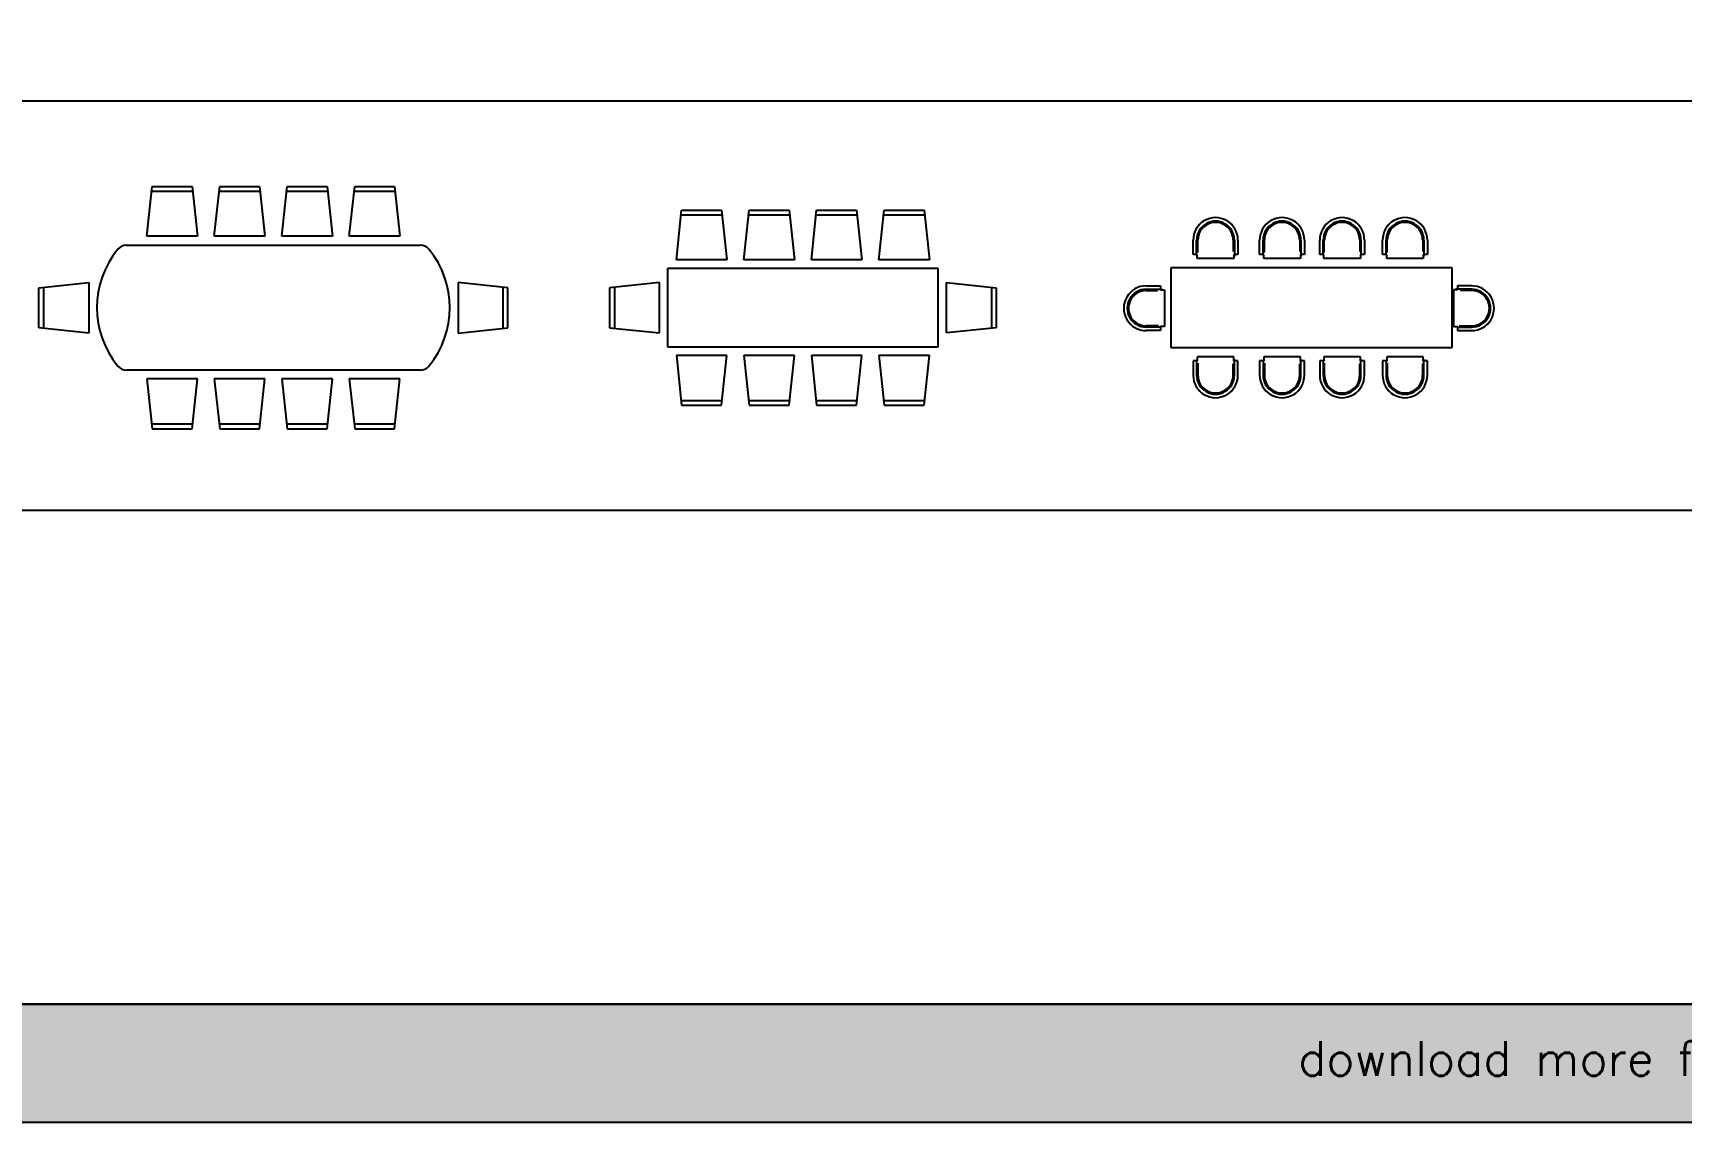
# Model space of a CAD drawing. Header units: inches. Extents: x 38074 to 101214, y 18833 to 57379.
# Drawn here: x 75419 to 90069, y 18833 to 28514 of the extents above; entities that cross this region are included whole.
import ezdxf

# ---------------------------------------------------------------- set-up
doc = ezdxf.new("R2010")
doc.units = ezdxf.units.IN
doc.layers.add('www.cad-blocks.net', color=7, linetype='Continuous')
doc.styles.get("Standard").update_dxf_attribs({"font": 'arial.ttf'})

# ---------------------------------------------------------------- blocks, each defined once
blk = doc.blocks.new('A$C5E814E7E')
for p, q in [((0.593, 1.293), (0.64, 1.736)), ((0.636, 1.693), (1, 1.693)), ((0.64, 1.736), (0.995, 1.736)), ((0.995, 1.736), (1.043, 1.293)), ((1.193, 1.293), (1.24, 1.736)), ((1.236, 1.693), (1.6, 1.693)), ((1.24, 1.736), (1.595, 1.736)), ((1.595, 1.736), (1.643, 1.293)), ((1.793, 1.293), (1.84, 1.736)), ((1.836, 1.693), (2.2, 1.693)), ((1.84, 1.736), (2.195, 1.736)), ((2.195, 1.736), (2.243, 1.293)), ((2.393, 1.293), (2.44, 1.736)), ((2.436, 1.693), (2.8, 1.693)), ((2.44, 1.736), (2.795, 1.736)), ((2.795, 1.736), (2.843, 1.293)), ((0.518, 1.218), (2.918, 1.218)), ((0.518, 0.518), (0.518, 1.218)), ((1.043, 1.293), (0.593, 1.293)), ((1.643, 1.293), (1.193, 1.293)), ((2.243, 1.293), (1.793, 1.293)), ((2.843, 1.293), (2.393, 1.293)), ((2.918, 1.218), (2.918, 0.518)), ((0.443, 1.093), (0, 1.045)), ((0, 1.045), (0, 0.69)), ((0.043, 1.05), (0.043, 0.686)), ((0.443, 0.643), (0.443, 1.093)), ((2.993, 1.093), (3.436, 1.045)), ((2.993, 0.643), (2.993, 1.093)), ((3.393, 1.05), (3.393, 0.686)), ((3.436, 1.045), (3.436, 0.69)), ((0, 0.69), (0.443, 0.643)), ((3.436, 0.69), (2.993, 0.643)), ((2.918, 0.518), (0.518, 0.518)), ((0.593, 0.443), (0.64, 0)), ((1.043, 0.443), (0.593, 0.443)), ((0.995, 0), (1.043, 0.443)), ((1.193, 0.443), (1.24, 0)), ((1.643, 0.443), (1.193, 0.443)), ((1.595, 0), (1.643, 0.443)), ((2.243, 0.443), (1.793, 0.443)), ((1.793, 0.443), (1.84, 0)), ((2.195, 0), (2.243, 0.443)), ((2.393, 0.443), (2.44, 0)), ((2.843, 0.443), (2.393, 0.443)), ((2.795, 0), (2.843, 0.443)), ((0.636, 0.043), (1, 0.043)), ((1.236, 0.043), (1.6, 0.043)), ((1.836, 0.043), (2.2, 0.043)), ((2.436, 0.043), (2.8, 0.043)), ((0.64, 0), (0.995, 0)), ((1.24, 0), (1.595, 0)), ((1.84, 0), (2.195, 0)), ((2.44, 0), (2.795, 0))]:
    blk.add_line(p, q)
blk = doc.blocks.new('A$C113D154D')
for p, q in [((0.96, 1.712), (1.008, 2.155)), ((1.003, 2.112), (1.367, 2.112)), ((1.008, 2.155), (1.362, 2.155)), ((1.362, 2.155), (1.41, 1.712)), ((1.56, 1.712), (1.608, 2.155)), ((1.603, 2.112), (1.967, 2.112)), ((1.608, 2.155), (1.962, 2.155)), ((1.962, 2.155), (2.01, 1.712)), ((2.16, 1.712), (2.208, 2.155)), ((2.203, 2.112), (2.567, 2.112)), ((2.208, 2.155), (2.562, 2.155)), ((2.562, 2.155), (2.61, 1.712)), ((2.76, 1.712), (2.808, 2.155)), ((2.803, 2.112), (3.167, 2.112)), ((2.808, 2.155), (3.162, 2.155)), ((3.162, 2.155), (3.21, 1.712)), ((0.78, 1.633), (3.39, 1.633)), ((1.41, 1.712), (0.96, 1.712)), ((2.01, 1.712), (1.56, 1.712)), ((2.61, 1.712), (2.16, 1.712)), ((3.21, 1.712), (2.76, 1.712)), ((0, 1.252), (0.443, 1.3)), ((0, 0.897), (0, 1.252)), ((0.043, 0.893), (0.043, 1.257)), ((0.443, 1.3), (0.443, 0.85)), ((3.727, 1.3), (3.727, 0.85)), ((4.17, 1.252), (3.727, 1.3)), ((4.127, 0.893), (4.127, 1.257)), ((4.17, 0.897), (4.17, 1.252)), ((0.443, 0.85), (0, 0.897)), ((3.727, 0.85), (4.17, 0.897)), ((3.39, 0.521), (0.78, 0.521)), ((1.41, 0.443), (0.96, 0.443)), ((0.96, 0.443), (1.008, 0)), ((1.362, 0), (1.41, 0.443)), ((2.01, 0.443), (1.56, 0.443)), ((1.56, 0.443), (1.608, 0)), ((1.962, 0), (2.01, 0.443)), ((2.61, 0.443), (2.16, 0.443)), ((2.16, 0.443), (2.208, 0)), ((2.562, 0), (2.61, 0.443)), ((3.21, 0.443), (2.76, 0.443)), ((2.76, 0.443), (2.808, 0)), ((3.162, 0), (3.21, 0.443)), ((1.003, 0.043), (1.367, 0.043)), ((1.008, 0), (1.362, 0)), ((1.603, 0.043), (1.967, 0.043)), ((1.608, 0), (1.962, 0)), ((2.203, 0.043), (2.567, 0.043)), ((2.208, 0), (2.562, 0)), ((2.803, 0.043), (3.167, 0.043)), ((2.808, 0), (3.162, 0))]:
    blk.add_line(p, q)
for centre, radius, start, end in [((0.78, 1.533), 0.1, 90, 140.3976), ((3.39, 1.533), 0.1, 39.6024, 90), ((1.331, 1.077), 0.815, 140.3976, 219.6024), ((2.839, 1.077), 0.815, 320.3976, 39.6024), ((0.78, 0.621), 0.1, 219.6024, 270), ((3.39, 0.621), 0.1, 270, 320.3976)]:
    blk.add_arc(centre, radius, start, end)
blk = doc.blocks.new('A$C47F5019F')
for p, q in [((0.617, 1.274), (0.617, 1.401)), ((0.647, 1.268), (0.647, 1.401)), ((0.658, 1.291), (0.658, 1.401)), ((0.973, 1.401), (0.973, 1.299)), ((0.984, 1.401), (0.984, 1.259)), ((1.014, 1.401), (1.014, 1.274)), ((1.208, 1.274), (1.208, 1.401)), ((1.239, 1.268), (1.239, 1.401)), ((1.25, 1.291), (1.25, 1.401)), ((1.564, 1.401), (1.564, 1.299)), ((1.575, 1.401), (1.575, 1.259)), ((1.606, 1.401), (1.606, 1.274)), ((1.742, 1.274), (1.742, 1.401)), ((1.773, 1.268), (1.773, 1.401)), ((1.783, 1.291), (1.783, 1.401)), ((2.098, 1.401), (2.098, 1.299)), ((2.109, 1.401), (2.109, 1.259)), ((2.14, 1.401), (2.14, 1.274)), ((2.301, 1.274), (2.301, 1.401)), ((2.332, 1.268), (2.332, 1.401)), ((2.343, 1.291), (2.343, 1.401)), ((2.658, 1.401), (2.658, 1.299)), ((2.668, 1.401), (2.668, 1.259)), ((2.699, 1.401), (2.699, 1.274)), ((0.653, 1.274), (0.617, 1.274)), ((0.653, 1.238), (0.653, 1.274)), ((0.978, 1.238), (0.653, 1.238)), ((1.014, 1.274), (0.978, 1.274)), ((0.978, 1.274), (0.978, 1.238)), ((1.244, 1.274), (1.208, 1.274)), ((1.244, 1.238), (1.244, 1.274)), ((1.57, 1.238), (1.244, 1.238)), ((1.606, 1.274), (1.57, 1.274)), ((1.57, 1.274), (1.57, 1.238)), ((1.778, 1.274), (1.742, 1.274)), ((1.778, 1.238), (1.778, 1.274)), ((2.104, 1.238), (1.778, 1.238)), ((2.14, 1.274), (2.104, 1.274)), ((2.104, 1.274), (2.104, 1.238)), ((2.338, 1.274), (2.301, 1.274)), ((2.338, 1.238), (2.338, 1.274)), ((2.663, 1.238), (2.338, 1.238)), ((2.699, 1.274), (2.663, 1.274)), ((2.663, 1.274), (2.663, 1.238)), ((0.42, 1.155), (0.42, 0.445)), ((2.92, 1.155), (0.42, 1.155)), ((2.92, 0.445), (2.92, 1.155)), ((0.199, 0.994), (0.326, 0.994)), ((0.199, 0.963), (0.341, 0.963)), ((0.199, 0.953), (0.3, 0.953)), ((0.326, 0.994), (0.326, 0.958)), ((0.326, 0.958), (0.362, 0.958)), ((0.362, 0.958), (0.362, 0.632)), ((2.93, 0.958), (2.93, 0.632)), ((2.966, 0.958), (2.93, 0.958)), ((3.093, 0.963), (2.951, 0.963)), ((3.093, 0.994), (2.966, 0.994)), ((2.966, 0.994), (2.966, 0.958)), ((3.093, 0.953), (2.992, 0.953)), ((0.308, 0.638), (0.199, 0.638)), ((0.331, 0.627), (0.199, 0.627)), ((0.326, 0.596), (0.199, 0.596)), ((0.362, 0.632), (0.326, 0.632)), ((0.326, 0.632), (0.326, 0.596)), ((2.93, 0.632), (2.966, 0.632)), ((2.961, 0.627), (3.093, 0.627)), ((2.966, 0.632), (2.966, 0.596)), ((2.966, 0.596), (3.093, 0.596)), ((2.983, 0.638), (3.093, 0.638)), ((0.42, 0.445), (2.92, 0.445)), ((0.653, 0.326), (0.617, 0.326)), ((0.617, 0.326), (0.617, 0.199)), ((0.647, 0.331), (0.647, 0.199)), ((0.978, 0.362), (0.653, 0.362)), ((0.653, 0.362), (0.653, 0.326)), ((0.658, 0.308), (0.658, 0.199)), ((0.973, 0.199), (0.973, 0.3)), ((0.978, 0.326), (0.978, 0.362)), ((1.014, 0.326), (0.978, 0.326)), ((0.984, 0.199), (0.984, 0.341)), ((1.014, 0.199), (1.014, 0.326)), ((1.244, 0.326), (1.208, 0.326)), ((1.208, 0.326), (1.208, 0.199)), ((1.239, 0.331), (1.239, 0.199)), ((1.57, 0.362), (1.244, 0.362)), ((1.244, 0.362), (1.244, 0.326)), ((1.25, 0.308), (1.25, 0.199)), ((1.564, 0.199), (1.564, 0.3)), ((1.57, 0.326), (1.57, 0.362)), ((1.606, 0.326), (1.57, 0.326)), ((1.575, 0.199), (1.575, 0.341)), ((1.606, 0.199), (1.606, 0.326)), ((1.778, 0.326), (1.742, 0.326)), ((1.742, 0.326), (1.742, 0.199)), ((1.773, 0.331), (1.773, 0.199)), ((2.104, 0.362), (1.778, 0.362)), ((1.778, 0.362), (1.778, 0.326)), ((1.783, 0.308), (1.783, 0.199)), ((2.098, 0.199), (2.098, 0.3)), ((2.104, 0.326), (2.104, 0.362)), ((2.14, 0.326), (2.104, 0.326)), ((2.109, 0.199), (2.109, 0.341)), ((2.14, 0.199), (2.14, 0.326)), ((2.338, 0.326), (2.301, 0.326)), ((2.301, 0.326), (2.301, 0.199)), ((2.332, 0.331), (2.332, 0.199)), ((2.663, 0.362), (2.338, 0.362)), ((2.338, 0.362), (2.338, 0.326)), ((2.343, 0.308), (2.343, 0.199)), ((2.658, 0.199), (2.658, 0.3)), ((2.663, 0.326), (2.663, 0.362)), ((2.699, 0.326), (2.663, 0.326)), ((2.668, 0.199), (2.668, 0.341)), ((2.699, 0.199), (2.699, 0.326))]:
    blk.add_line(p, q)
for centre, radius, start, end in [((0.816, 1.401), 0.199, 359.9914, 180.0086), ((0.816, 1.401), 0.168, 359.9906, 180.0094), ((0.816, 1.401), 0.157, 359.9903, 180.0094), ((1.407, 1.401), 0.199, 359.9914, 180.0086), ((1.407, 1.401), 0.168, 359.9906, 180.0094), ((1.407, 1.401), 0.157, 359.9903, 180.0094), ((1.941, 1.401), 0.199, 359.9914, 180.0086), ((1.941, 1.401), 0.168, 359.9906, 180.0094), ((1.941, 1.401), 0.157, 359.9903, 180.0094), ((2.5, 1.401), 0.199, 359.9914, 180.0086), ((2.5, 1.401), 0.168, 359.9906, 180.0094), ((2.5, 1.401), 0.157, 359.9903, 180.0094), ((0.199, 0.795), 0.199, 89.9914, 270.0086), ((0.199, 0.795), 0.168, 89.9906, 270.0094), ((0.199, 0.795), 0.157, 89.9903, 270.0094), ((3.093, 0.795), 0.199, 269.9914, 90.0086), ((3.093, 0.795), 0.168, 269.9906, 90.0094), ((3.093, 0.795), 0.157, 269.9906, 90.0097), ((0.816, 0.199), 0.199, 179.9914, 0.0086), ((0.816, 0.199), 0.168, 179.9906, 0.0094), ((0.816, 0.199), 0.157, 179.9906, 0.0097), ((1.407, 0.199), 0.199, 179.9914, 0.0086), ((1.407, 0.199), 0.168, 179.9906, 0.0094), ((1.407, 0.199), 0.157, 179.9906, 0.0097), ((1.941, 0.199), 0.199, 179.9914, 0.0086), ((1.941, 0.199), 0.168, 179.9906, 0.0094), ((1.941, 0.199), 0.157, 179.9906, 0.0097), ((2.5, 0.199), 0.199, 179.9914, 0.0086), ((2.5, 0.199), 0.168, 179.9906, 0.0094), ((2.5, 0.199), 0.157, 179.9906, 0.0097)]:
    blk.add_arc(centre, radius, start, end)
blk = doc.blocks.new('FORMAT')
at = {"true_color": 0x546d8e}
h = blk.add_hatch(color=155, dxfattribs=at)
h.set_gradient(color1=(68, 68, 68), color2=(84, 109, 142), tint=1)
h.paths.add_polyline_path([(101214, 18833), (101214, 19881), (41803, 19881), (41803, 18833)])
h.paths.add_polyline_path([(86589, 19168), (100827, 19168), (100827, 19628), (86589, 19628)], flags=24)
at = {"color": 155, "true_color": 0x546d8e}
for p, q in [((41803, 27909), (101214, 27909)), ((101214, 19881), (41803, 19881)), ((41803, 19881), (101214, 19881)), ((41803, 18833), (101214, 18833))]:
    blk.add_line(p, q, dxfattribs=at)
blk.add_line((41803, 19881), (101214, 19881))
blk.add_lwpolyline([(101214, 19881), (41803, 19881), (41803, 56331), (101214, 56331)], close=True, dxfattribs=at)
blk.add_lwpolyline([(41803, 24271), (101214, 24271)], dxfattribs=at)
at = {"color": 155, "true_color": 0x546d8e, "insert": (86666, 19552), "char_height": 307.12, "attachment_point": 1}
blk.add_mtext_dynamic_manual_height_columns('{\\Fsimplex|c0;\\C7;download more free cad collection at: www.cad-blocks.net}', width=45138.16, gutter_width=12.5, heights=[0], dxfattribs=at)

msp = doc.modelspace()

# ---------------------------------------------------------------- block references
at = {"xscale": 1000, "yscale": 1000, "zscale": 1000}
for name, p in [('A$C113D154D', (75471, 24995)), ('A$C5E814E7E', (80545, 25204)), ('A$C47F5019F', (85115, 25272))]:
    msp.add_blockref(name, p, dxfattribs=at)
at = {"layer": 'www.cad-blocks.net'}
msp.add_blockref('FORMAT', (0, 0), dxfattribs=at)

doc.saveas('drawing.dxf')
